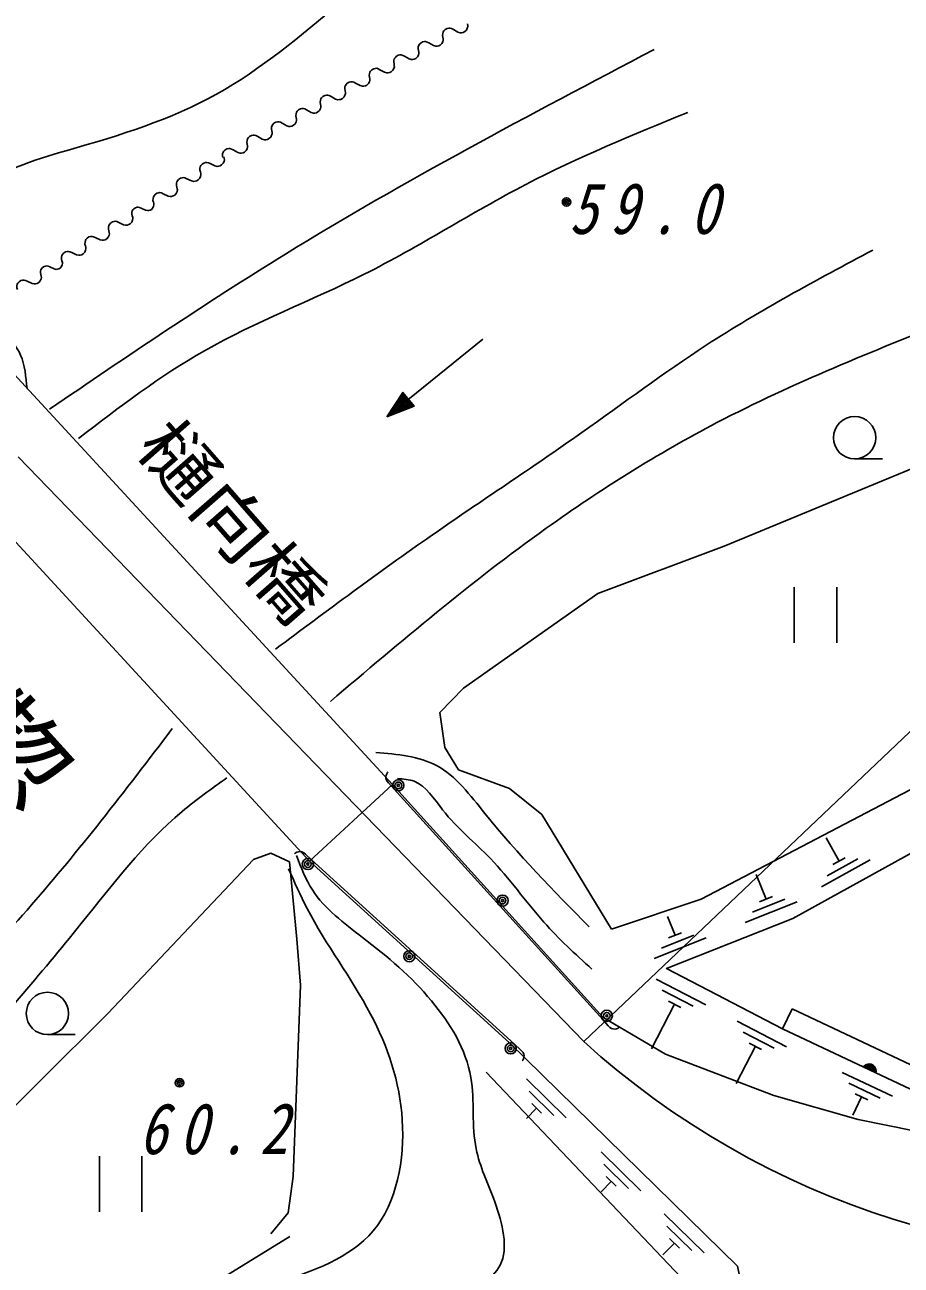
# Model space of a CAD drawing. Units: millimetres, scale not verified. Extents: x 40000 to 680000, y 20000 to 380000.
# Drawn here: x 196290 to 227727, y 276124 to 320612 of the extents above; entities that cross this region are included whole.
import ezdxf
from ezdxf.enums import TextEntityAlignment as Align

# ---------------------------------------------------------------- set-up
doc = ezdxf.new("R2010")
doc.units = ezdxf.units.MM
doc.header["$LTSCALE"] = 1000
doc.layers.add('M-BGD', color=7, linetype='Continuous', lineweight=25)
doc.styles.add('@ＭＳ ゴシック', font='')
doc.styles.add('ＭＳ ゴシック', font='')
doc.styles.get('@ＭＳ ゴシック').set_extended_font_data('@MS Gothic')
doc.styles.get('ＭＳ ゴシック').set_extended_font_data('MS Gothic')

msp = doc.modelspace()

# ---------------------------------------------------------------- linework, layer by layer
at = {"layer": 'M-BGD'}
for p, q in [((212723, 309341), (209275, 306549)), ((196051, 305111), (216342, 284142)), ((226057, 305043), (227057, 305043)), ((223893, 300444), (223893, 298444)), ((225413, 298444), (225413, 300444)), ((231756, 298799), (216342, 284142)), ((209340, 293421), (209541, 293199)), ((209482, 293364), (217042, 285007)), ((209541, 293199), (217019, 284935)), ((225498, 290616), (225034, 291455)), ((206578, 290659), (206356, 290861)), ((213854, 284048), (206578, 290659)), ((226615, 290661), (224864, 289695)), ((226166, 290699), (225072, 290095)), ((225717, 290736), (225279, 290495)), ((222879, 289253), (222530, 290134)), ((223552, 289251), (222390, 288790)), ((223111, 289346), (222647, 289161)), ((223993, 289157), (222134, 288420)), ((219615, 287958), (219348, 288631)), ((220729, 287862), (218870, 287125)), ((220288, 287956), (219126, 287495)), ((219847, 288050), (219383, 287866)), ((218939, 286386), (220715, 285465)), ((219157, 285992), (220267, 285416)), ((219597, 285482), (218770, 283889)), ((219375, 285597), (219819, 285367)), ((223473, 284598), (223814, 285321)), ((217019, 284935), (217220, 284712)), ((221839, 284882), (223615, 283961)), ((197102, 284394), (198102, 284394)), ((222057, 284487), (223167, 283911)), ((214077, 283846), (213854, 284048)), ((222497, 283977), (221806, 282646)), ((222275, 284092), (222719, 283862)), ((225610, 283038), (227419, 282186)), ((226815, 283056), (226399, 283252)), ((226421, 283275), (226819, 283088)), ((226822, 283119), (226443, 283298)), ((226482, 283312), (226808, 283159)), ((226794, 283199), (226522, 283327)), ((226580, 283333), (226761, 283247)), ((214287, 282809), (215715, 281409)), ((225843, 282652), (226973, 282119)), ((214380, 282368), (215273, 281493)), ((226302, 282160), (225994, 281506)), ((226075, 282266), (226528, 282053)), ((214651, 281752), (214291, 281385)), ((214473, 281927), (214830, 281577)), ((198968, 280040), (198968, 278040)), ((200488, 278040), (200488, 280040)), ((216962, 280187), (218391, 278787)), ((217055, 279746), (217948, 278871)), ((217326, 279130), (216959, 278755)), ((217148, 279305), (217505, 278955)), ((219227, 277968), (220655, 276568)), ((219320, 277527), (220212, 276652)), ((219591, 276911), (219181, 276492)), ((219412, 277086), (219769, 276736))]:
    msp.add_line(p, q, dxfattribs=at)
for points in [[(211288, 320167), (211277, 320229), (211284, 320301), (211299, 320356), (211325, 320392), (211368, 320439), (211438, 320477), (211500, 320488), (211545, 320490), (211599, 320474), (211663, 320440), (211828, 320348), (211909, 320324), (211954, 320326), (212016, 320337), (212069, 320366), (212129, 320422), (212163, 320486), (212179, 320540), (212177, 320585), (212166, 320647)], [(210411, 319687), (210400, 319750), (210406, 319822), (210422, 319876), (210448, 319913), (210491, 319959), (210561, 319997), (210623, 320008), (210668, 320010), (210722, 319994), (210786, 319961), (210950, 319868), (211032, 319844), (211077, 319846), (211139, 319857), (211191, 319886), (211252, 319942), (211285, 320006), (211301, 320060), (211300, 320105), (211288, 320167)], [(209534, 319208), (209522, 319270), (209529, 319342), (209545, 319396), (209570, 319433), (209613, 319479), (209683, 319518), (209746, 319529), (209790, 319530), (209845, 319514), (209908, 319481), (210073, 319389), (210154, 319365), (210199, 319366), (210261, 319378), (210314, 319406), (210375, 319462), (210408, 319526), (210424, 319581), (210422, 319625), (210411, 319687)], [(208656, 318728), (208645, 318790), (208651, 318862), (208667, 318916), (208693, 318953), (208736, 318999), (208806, 319038), (208868, 319049), (208913, 319051), (208967, 319035), (209031, 319001), (209196, 318909), (209277, 318885), (209322, 318887), (209384, 318898), (209437, 318927), (209497, 318983), (209531, 319047), (209547, 319101), (209545, 319145), (209534, 319208)], [(207779, 318248), (207768, 318311), (207774, 318382), (207790, 318437), (207815, 318473), (207858, 318520), (207929, 318558), (207991, 318569), (208035, 318571), (208090, 318555), (208154, 318522), (208318, 318429), (208400, 318405), (208444, 318407), (208506, 318418), (208559, 318447), (208620, 318503), (208653, 318567), (208669, 318621), (208667, 318666), (208656, 318728)], [(206901, 317769), (206890, 317831), (206896, 317903), (206912, 317957), (206938, 317994), (206981, 318040), (207051, 318078), (207113, 318090), (207158, 318091), (207212, 318075), (207276, 318042), (207441, 317949), (207522, 317926), (207567, 317927), (207629, 317938), (207682, 317967), (207742, 318023), (207776, 318087), (207792, 318141), (207790, 318186), (207779, 318248)], [(206024, 317289), (206013, 317351), (206019, 317423), (206035, 317477), (206060, 317514), (206103, 317560), (206174, 317599), (206236, 317610), (206281, 317612), (206335, 317596), (206399, 317562), (206563, 317470), (206645, 317446), (206689, 317448), (206752, 317459), (206804, 317488), (206865, 317543), (206898, 317607), (206914, 317662), (206913, 317706), (206901, 317769)], [(205147, 316809), (205135, 316871), (205142, 316943), (205158, 316998), (205183, 317034), (205226, 317081), (205296, 317119), (205358, 317130), (205403, 317132), (205457, 317116), (205521, 317082), (205686, 316990), (205767, 316966), (205812, 316968), (205874, 316979), (205927, 317008), (205987, 317064), (206021, 317128), (206037, 317182), (206035, 317227), (206024, 317289)], [(204269, 316329), (204258, 316392), (204264, 316464), (204280, 316518), (204306, 316555), (204349, 316601), (204419, 316639), (204481, 316650), (204526, 316652), (204580, 316636), (204644, 316603), (204808, 316510), (204890, 316486), (204935, 316488), (204997, 316499), (205049, 316528), (205110, 316584), (205143, 316648), (205159, 316702), (205158, 316747), (205147, 316809)], [(203392, 315850), (203380, 315912), (203387, 315984), (203403, 316038), (203428, 316075), (203471, 316121), (203541, 316160), (203604, 316171), (203648, 316172), (203703, 316157), (203767, 316123), (203931, 316031), (204012, 316007), (204057, 316008), (204119, 316020), (204172, 316048), (204233, 316104), (204266, 316168), (204282, 316223), (204280, 316267), (204269, 316329)], [(202587, 315333), (202571, 315394), (202572, 315466), (202584, 315521), (202607, 315560), (202647, 315609), (202714, 315652), (202776, 315668), (202820, 315673), (202875, 315661), (202941, 315632), (203112, 315551), (203195, 315533), (203239, 315538), (203301, 315554), (203351, 315586), (203408, 315646), (203437, 315712), (203449, 315767), (203444, 315812), (203428, 315873)], [(201745, 314792), (201730, 314854), (201731, 314926), (201743, 314981), (201766, 315019), (201806, 315069), (201873, 315112), (201934, 315127), (201979, 315132), (202034, 315120), (202100, 315091), (202271, 315011), (202354, 314993), (202398, 314998), (202459, 315013), (202510, 315046), (202566, 315106), (202595, 315172), (202607, 315227), (202602, 315271), (202587, 315333)], [(200904, 314252), (200888, 314313), (200890, 314385), (200902, 314440), (200925, 314479), (200964, 314528), (201032, 314571), (201093, 314587), (201137, 314592), (201193, 314580), (201259, 314551), (201429, 314470), (201512, 314452), (201557, 314457), (201618, 314473), (201668, 314505), (201725, 314565), (201754, 314631), (201766, 314687), (201761, 314731), (201745, 314792)], [(200147, 313765), (200133, 313821), (200134, 313885), (200145, 313935), (200165, 313970), (200201, 314014), (200262, 314053), (200317, 314067), (200357, 314071), (200406, 314061), (200466, 314035), (200619, 313962), (200694, 313946), (200734, 313950), (200789, 313964), (200835, 313993), (200886, 314047), (200912, 314107), (200922, 314157), (200918, 314197), (200904, 314252)], [(199305, 313225), (199290, 313286), (199291, 313358), (199303, 313414), (199326, 313452), (199366, 313501), (199433, 313545), (199494, 313560), (199539, 313565), (199594, 313553), (199660, 313524), (199831, 313443), (199914, 313425), (199958, 313430), (200019, 313446), (200070, 313478), (200126, 313538), (200155, 313604), (200167, 313660), (200162, 313704), (200147, 313765)], [(198464, 312685), (198448, 312746), (198450, 312818), (198462, 312873), (198485, 312912), (198524, 312961), (198592, 313004), (198653, 313020), (198697, 313025), (198753, 313012), (198819, 312984), (198989, 312903), (199072, 312885), (199117, 312890), (199178, 312905), (199228, 312938), (199285, 312998), (199314, 313064), (199326, 313119), (199321, 313164), (199305, 313225)], [(197623, 312144), (197607, 312205), (197608, 312277), (197620, 312333), (197643, 312371), (197683, 312420), (197750, 312464), (197811, 312479), (197856, 312484), (197911, 312472), (197977, 312443), (198148, 312363), (198231, 312345), (198275, 312349), (198337, 312365), (198387, 312397), (198444, 312457), (198472, 312524), (198484, 312579), (198480, 312623), (198464, 312685)], [(196865, 311658), (196851, 311713), (196852, 311778), (196863, 311827), (196884, 311862), (196920, 311906), (196980, 311945), (197035, 311959), (197075, 311964), (197125, 311953), (197185, 311927), (197338, 311854), (197413, 311838), (197453, 311842), (197508, 311856), (197553, 311886), (197604, 311940), (197630, 311999), (197641, 312049), (197637, 312089), (197623, 312144)], [(196024, 311117), (196008, 311179), (196010, 311251), (196022, 311306), (196045, 311344), (196084, 311394), (196152, 311437), (196213, 311452), (196257, 311457), (196313, 311445), (196379, 311416), (196549, 311336), (196632, 311318), (196677, 311322), (196738, 311338), (196788, 311371), (196845, 311431), (196874, 311497), (196886, 311552), (196881, 311596), (196865, 311658)], [(217339, 288180), (214841, 292284), (213681, 293221), (211851, 293891), (211361, 294694), (211182, 295943), (212030, 296821), (216849, 300212), (221374, 301907), (235741, 307841), (242166, 311098), (242879, 311009), (243192, 309938), (242924, 306637), (242701, 300836)], [(223473, 284598), (219306, 286760), (223844, 288561), (242245, 298718), (242821, 299799), (257804, 308287)], [(217339, 288180), (220554, 289251), (242701, 300836)], [(209340, 293421), (209286, 293481), (209260, 293524), (209242, 293589), (209237, 293639), (209247, 293688), (209271, 293750), (209302, 293791), (209324, 293811)], [(205966, 290878), (205993, 290907), (206048, 290938), (206104, 290955), (206174, 290958), (206232, 290947), (206297, 290915), (206356, 290861)], [(190613, 276936), (194406, 280327), (199269, 285146), (204489, 290678), (205114, 290901), (205783, 290589), (206051, 287823), (206185, 286172), (205917, 279301), (205739, 278007), (205114, 277248)], [(206505, 290619), (213681, 284103), (221855, 276092), (222234, 274251), (222180, 271815), (221747, 270733), (209134, 258717)], [(223814, 285321), (229974, 282419), (234345, 281476), (239353, 281426), (242920, 282012), (250800, 286231)], [(223473, 284598), (229715, 281657), (234256, 280677), (239415, 280625), (243181, 281244), (251178, 285526)], [(239415, 280625), (231267, 280323), (226183, 281351), (223155, 282208), (219270, 283693), (217042, 285007)], [(217607, 284658), (217577, 284631), (217519, 284605), (217462, 284594), (217392, 284597), (217336, 284614), (217274, 284653), (217220, 284712)], [(214077, 283846), (214136, 283792), (214166, 283751), (214190, 283689), (214200, 283640), (214195, 283590), (214177, 283525), (214151, 283482), (214130, 283459)], [(219481, 270332), (221147, 272159), (220502, 274981), (212843, 283043)], [(196368, 272078), (202656, 275222), (205801, 277157)]]:
    msp.add_lwpolyline(points, dxfattribs=at)
for points in [[(206505, 290619), (192777, 305507), (195754, 308252), (209482, 293364)], [(209275, 306549), (210253, 306929), (209851, 307427)], [(209368, 306624), (210185, 306951), (209857, 307355)], [(209461, 306700), (210116, 306972), (209864, 307283)], [(209555, 306775), (210047, 306994), (209871, 307211)], [(209648, 306851), (209978, 307015), (209877, 307139)], [(209772, 306951), (209909, 307037), (209884, 307068)], [(226368, 283234), (226412, 283279), (226460, 283312), (226527, 283336), (226585, 283342), (226647, 283334), (226720, 283300), (226766, 283256), (226798, 283208), (226822, 283141), (226828, 283083), (226820, 283021)]]:
    msp.add_lwpolyline(points, close=True, dxfattribs=at)
for centre, radius in [((215722, 314256), 150), ((215722, 314256), 90), ((215722, 314256), 30), ((226057, 305803), 760), ((209689, 293333), 200), ((209689, 293333), 120), ((209689, 293333), 40), ((206444, 290511), 200), ((206444, 290511), 120), ((206444, 290511), 40), ((213428, 289201), 200), ((213428, 289201), 120), ((213428, 289201), 40), ((210082, 287205), 200), ((210082, 287205), 120), ((210082, 287205), 40), ((197102, 285154), 760), ((217167, 285069), 200), ((217167, 285069), 120), ((217167, 285069), 40), ((213720, 283900), 200), ((213720, 283900), 120), ((213720, 283900), 40), ((201840, 282669), 150), ((201840, 282669), 90), ((201840, 282669), 30)]:
    msp.add_circle(centre, radius, dxfattribs=at)
msp.add_arc((236483, 306376), 30000, 227.8279, 277.0611, dxfattribs=at)
for points, knots in [([(115080, 307089), (118525, 307346), (121971, 307603), (125414, 307950), (131022, 308515), (136622, 309317), (142063, 310820), (144724, 311556), (147348, 312460), (149813, 313691), (152554, 315059), (155099, 316819), (157851, 318140), (161057, 319691), (164549, 320622), (168041, 321441), (171939, 322414), (175845, 323248), (179810, 323881), (183757, 324512), (187762, 324945), (191580, 326034), (194828, 326961), (197940, 328364), (201052, 329766)], [0, 0, 0, 0, 1, 1, 1, 2, 2, 2, 3, 3, 3, 4, 4, 4, 5, 5, 5, 6, 6, 6, 7, 7, 7, 8, 8, 8, 8]), ([(103023, 299482), (108490, 299889), (113957, 300297), (119385, 301061), (123643, 301659), (127876, 302477), (132016, 303644), (136099, 304795), (140090, 306285), (143929, 308093), (147645, 309859), (151217, 311917), (154980, 313547), (157568, 314629), (160260, 315443), (162874, 316561), (166930, 318332), (170805, 320840), (175074, 321441), (177077, 321736), (179161, 321633), (181246, 321585), (184257, 321516), (187272, 321563), (190144, 322159), (195008, 323168), (199465, 325749), (203923, 328331)], [0, 0, 0, 0, 1, 1, 1, 2, 2, 2, 3, 3, 3, 4, 4, 4, 5, 5, 5, 6, 6, 6, 7, 7, 7, 8, 8, 8, 9, 9, 9, 9]), ([(142637, 300486), (145738, 303007), (148839, 305528), (152110, 307806), (155344, 310059), (158745, 312075), (162300, 313834), (166321, 315825), (170540, 317488), (174930, 318284), (176584, 318608), (178255, 318831), (179954, 318858), (183046, 318890), (186224, 318268), (189140, 318858), (192237, 319485), (195039, 321480), (197895, 323164), (200450, 324670), (203047, 325926), (205645, 327182)], [0, 0, 0, 0, 1, 1, 1, 2, 2, 2, 3, 3, 3, 4, 4, 4, 5, 5, 5, 6, 6, 6, 7, 7, 7, 7]), ([(196371, 307561), (196332, 307985), (196293, 308409), (196138, 308765), (195871, 309380), (195259, 309793), (194701, 310319), (193982, 310997), (193353, 311862), (193419, 312727), (193454, 313354), (193883, 313994), (194390, 314475), (195346, 315396), (196580, 315746), (197808, 316106), (199739, 316655), (201529, 317213), (203167, 318125), (204756, 319010), (206203, 320227), (207634, 321426), (209147, 322695), (210643, 323944), (212139, 325194)], [0, 0, 0, 0, 1, 1, 1, 2, 2, 2, 3, 3, 3, 4, 4, 4, 5, 5, 5, 6, 6, 6, 7, 7, 7, 8, 8, 8, 8]), ([(197174, 306826), (199970, 308724), (202765, 310622), (205639, 312389), (209930, 315028), (214396, 317377), (218861, 319726)], [0, 0, 0, 0, 1, 1, 1, 2, 2, 2, 2]), ([(198222, 305778), (199685, 306899), (201148, 308020), (202737, 308923), (204569, 309964), (206568, 310714), (208461, 311664), (210441, 312657), (212305, 313868), (214266, 314889), (216142, 315865), (218106, 316667), (220071, 317469)], [0, 0, 0, 0, 1, 1, 1, 2, 2, 2, 3, 3, 3, 4, 4, 4, 4]), ([(205278, 298215), (207129, 299594), (208979, 300974), (210873, 302292), (212664, 303539), (214493, 304731), (216277, 305990), (217761, 307037), (219214, 308130), (220734, 309119), (222654, 310368), (224681, 311450), (226707, 312532)], [0, 0, 0, 0, 1, 1, 1, 2, 2, 2, 3, 3, 3, 4, 4, 4, 4]), ([(207252, 296345), (209775, 298488), (212299, 300630), (214991, 302553), (216947, 303950), (218991, 305232), (221119, 306343), (223849, 307767), (226716, 308909), (229584, 310051)], [0, 0, 0, 0, 1, 1, 1, 2, 2, 2, 3, 3, 3, 3]), ([(185366, 278397), (188294, 280905), (191221, 283413), (193900, 286173), (195709, 288036), (197404, 290015), (199020, 292051), (199889, 293146), (200735, 294258), (201580, 295370)], [0, 0, 0, 0, 1, 1, 1, 2, 2, 2, 3, 3, 3, 3]), ([(208881, 294517), (209657, 294449), (210432, 294381), (211062, 294043), (211752, 293673), (212267, 292980), (212797, 292324), (213993, 290843), (215261, 289553), (216529, 288262)], [0, 0, 0, 0, 1, 1, 1, 2, 2, 2, 3, 3, 3, 3]), ([(187983, 277157), (189946, 279122), (191910, 281087), (193788, 283123), (195348, 284816), (196850, 286557), (198303, 288364), (199442, 289780), (200551, 291237), (201931, 292395), (202443, 292825), (202993, 293215), (203543, 293604)], [0, 0, 0, 0, 1, 1, 1, 2, 2, 2, 3, 3, 3, 4, 4, 4, 4]), ([(209660, 293579), (209867, 293563), (210074, 293548), (210254, 293480), (210687, 293317), (210965, 292855), (211278, 292456), (211808, 291781), (212436, 291286), (212995, 290706), (213674, 290002), (214249, 289170), (214910, 288427), (215445, 287827), (216036, 287285), (216628, 286743)], [0, 0, 0, 0, 1, 1, 1, 2, 2, 2, 3, 3, 3, 4, 4, 4, 5, 5, 5, 5]), ([(208787, 273656), (209769, 274063), (210751, 274470), (211821, 274984), (212434, 275278), (213075, 275608), (213338, 276122), (213654, 276741), (213421, 277627), (213148, 278397), (212901, 279074), (212606, 279654), (212485, 280294), (212300, 281121), (212436, 282014), (212295, 282854), (212114, 283866), (211556, 284812), (210873, 285604), (210164, 286476), (209310, 287184), (208407, 287879), (207740, 288393), (207045, 288900), (206606, 289586), (206365, 289961), (206201, 290390), (206037, 290819)], [0, 0, 0, 0, 1, 1, 1, 2, 2, 2, 3, 3, 3, 4, 4, 4, 5, 5, 5, 6, 6, 6, 7, 7, 7, 8, 8, 8, 9, 9, 9, 9]), ([(205278, 275458), (206623, 275919), (207967, 276381), (208787, 277354), (209633, 278359), (209920, 279910), (209830, 281337), (209743, 282709), (209307, 283965), (208692, 285130), (208005, 286430), (207094, 287615), (206416, 288922), (206175, 289386), (205964, 289865), (205752, 290345)], [0, 0, 0, 0, 1, 1, 1, 2, 2, 2, 3, 3, 3, 4, 4, 4, 5, 5, 5, 5])]:
    msp.add_open_spline(points, degree=3, knots=knots, dxfattribs=at)

# ---------------------------------------------------------------- texts
at = {"layer": 'M-BGD', "style": 'ＭＳ ゴシック', "width": 1.15}
msp.add_text('樋向橋', height=1833, rotation=311.2, dxfattribs=at).set_placement((199794, 305081), align=Align.BOTTOM_LEFT)
at = {"layer": 'M-BGD', "char_height": 1833, "attachment_point": 7, "style": 'ＭＳ ゴシック'}
for s, insert in [('\\T1.45;\\W0.8;\\Q15;59.0', (215813, 313081)), ('\\T1.45;\\W0.8;\\Q15;60.2', (200373, 280077))]:
    msp.add_mtext(s, dxfattribs=dict(at, insert=insert))
at = {"layer": 'M-BGD', "insert": (196074, 297271), "char_height": 2925, "attachment_point": 7, "rotation": 222.2, "style": '@ＭＳ ゴシック'}
msp.add_mtext('\\T2.11;\\W0.9;惣田川', dxfattribs=at)

doc.saveas('drawing.dxf')
